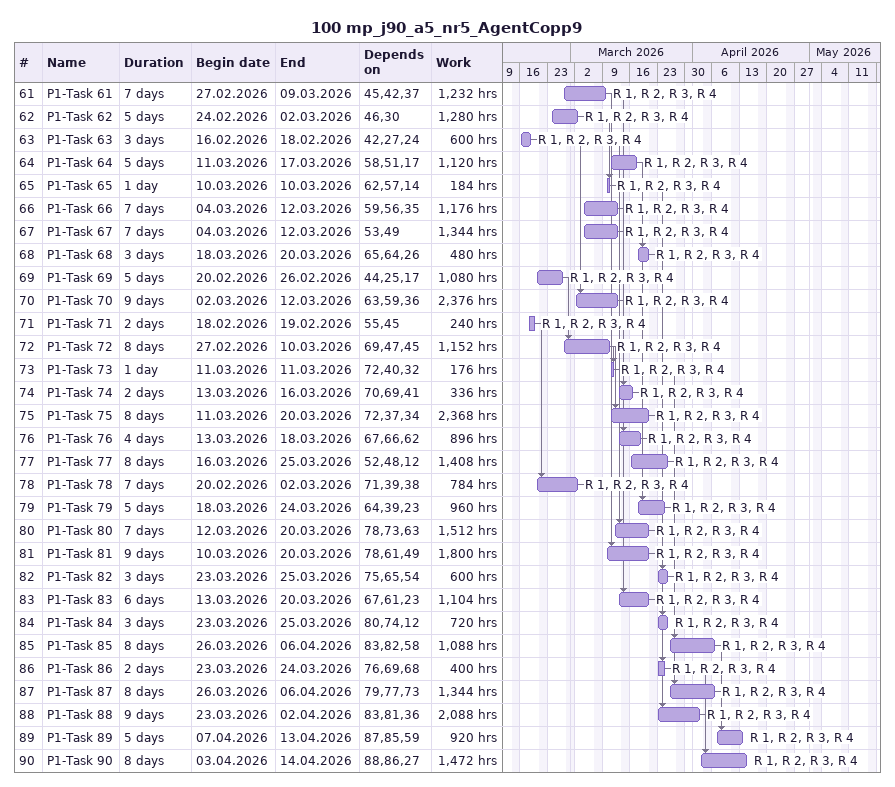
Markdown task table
100 mp_j90_a5_nr5_AgentCopp9

| ID | Task | Duration | Start | Finish | Predecessors | Resources | Work (h) |
|---|---|---|---|---|---|---|---|
| 61 | P1-Task 61 | 7d | 2026-02-27 | 2026-03-09 | 45, 42, 37 | R 1, R 2, R 3, R 4 | 1232 |
| 62 | P1-Task 62 | 5d | 2026-02-24 | 2026-03-02 | 46, 30 | R 1, R 2, R 3, R 4 | 1280 |
| 63 | P1-Task 63 | 3d | 2026-02-16 | 2026-02-18 | 42, 27, 24 | R 1, R 2, R 3, R 4 | 600 |
| 64 | P1-Task 64 | 5d | 2026-03-11 | 2026-03-17 | 58, 51, 17 | R 1, R 2, R 3, R 4 | 1120 |
| 65 | P1-Task 65 | 1d | 2026-03-10 | 2026-03-10 | 62, 57, 14 | R 1, R 2, R 3, R 4 | 184 |
| 66 | P1-Task 66 | 7d | 2026-03-04 | 2026-03-12 | 59, 56, 35 | R 1, R 2, R 3, R 4 | 1176 |
| 67 | P1-Task 67 | 7d | 2026-03-04 | 2026-03-12 | 53, 49 | R 1, R 2, R 3, R 4 | 1344 |
| 68 | P1-Task 68 | 3d | 2026-03-18 | 2026-03-20 | 65, 64, 26 | R 1, R 2, R 3, R 4 | 480 |
| 69 | P1-Task 69 | 5d | 2026-02-20 | 2026-02-26 | 44, 25, 17 | R 1, R 2, R 3, R 4 | 1080 |
| 70 | P1-Task 70 | 9d | 2026-03-02 | 2026-03-12 | 63, 59, 36 | R 1, R 2, R 3, R 4 | 2376 |
| 71 | P1-Task 71 | 2d | 2026-02-18 | 2026-02-19 | 55, 45 | R 1, R 2, R 3, R 4 | 240 |
| 72 | P1-Task 72 | 8d | 2026-02-27 | 2026-03-10 | 69, 47, 45 | R 1, R 2, R 3, R 4 | 1152 |
| 73 | P1-Task 73 | 1d | 2026-03-11 | 2026-03-11 | 72, 40, 32 | R 1, R 2, R 3, R 4 | 176 |
| 74 | P1-Task 74 | 2d | 2026-03-13 | 2026-03-16 | 70, 69, 41 | R 1, R 2, R 3, R 4 | 336 |
| 75 | P1-Task 75 | 8d | 2026-03-11 | 2026-03-20 | 72, 37, 34 | R 1, R 2, R 3, R 4 | 2368 |
| 76 | P1-Task 76 | 4d | 2026-03-13 | 2026-03-18 | 67, 66, 62 | R 1, R 2, R 3, R 4 | 896 |
| 77 | P1-Task 77 | 8d | 2026-03-16 | 2026-03-25 | 52, 48, 12 | R 1, R 2, R 3, R 4 | 1408 |
| 78 | P1-Task 78 | 7d | 2026-02-20 | 2026-03-02 | 71, 39, 38 | R 1, R 2, R 3, R 4 | 784 |
| 79 | P1-Task 79 | 5d | 2026-03-18 | 2026-03-24 | 64, 39, 23 | R 1, R 2, R 3, R 4 | 960 |
| 80 | P1-Task 80 | 7d | 2026-03-12 | 2026-03-20 | 78, 73, 63 | R 1, R 2, R 3, R 4 | 1512 |
| 81 | P1-Task 81 | 9d | 2026-03-10 | 2026-03-20 | 78, 61, 49 | R 1, R 2, R 3, R 4 | 1800 |
| 82 | P1-Task 82 | 3d | 2026-03-23 | 2026-03-25 | 75, 65, 54 | R 1, R 2, R 3, R 4 | 600 |
| 83 | P1-Task 83 | 6d | 2026-03-13 | 2026-03-20 | 67, 61, 23 | R 1, R 2, R 3, R 4 | 1104 |
| 84 | P1-Task 84 | 3d | 2026-03-23 | 2026-03-25 | 80, 74, 12 | R 1, R 2, R 3, R 4 | 720 |
| 85 | P1-Task 85 | 8d | 2026-03-26 | 2026-04-06 | 83, 82, 58 | R 1, R 2, R 3, R 4 | 1088 |
| 86 | P1-Task 86 | 2d | 2026-03-23 | 2026-03-24 | 76, 69, 68 | R 1, R 2, R 3, R 4 | 400 |
| 87 | P1-Task 87 | 8d | 2026-03-26 | 2026-04-06 | 79, 77, 73 | R 1, R 2, R 3, R 4 | 1344 |
| 88 | P1-Task 88 | 9d | 2026-03-23 | 2026-04-02 | 83, 81, 36 | R 1, R 2, R 3, R 4 | 2088 |
| 89 | P1-Task 89 | 5d | 2026-04-07 | 2026-04-13 | 87, 85, 59 | R 1, R 2, R 3, R 4 | 920 |
| 90 | P1-Task 90 | 8d | 2026-04-03 | 2026-04-14 | 88, 86, 27 | R 1, R 2, R 3, R 4 | 1472 |
